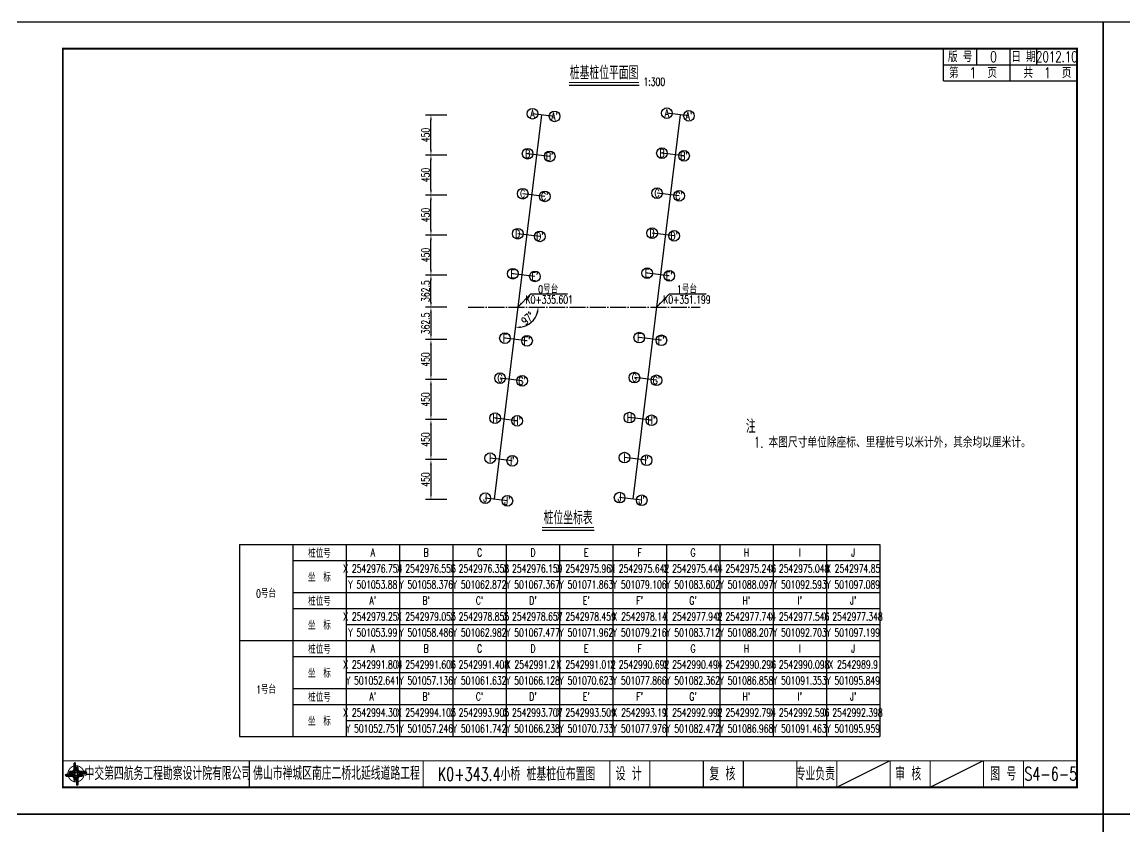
# Model space of a CAD drawing. Header units: millimetres. Extents: x -51 to 12129, y -1309 to -715.
# Drawn here: x 1224.3 to 1637.5, y -1016.5 to -714.7 of the extents above; entities that cross this region are included whole.
import ezdxf
from ezdxf.enums import TextEntityAlignment as Align

# ---------------------------------------------------------------- set-up
doc = ezdxf.new("R2010")
doc.units = ezdxf.units.MM
doc.header["$LTSCALE"] = 0.25
doc.linetypes.add('ACAD_ISO04W100', pattern=[30, 24, -3, 0, -3])
for name, color, linetype in [('中心线', 3, 'ACAD_ISO04W100'), ('图框', 7, 'Continuous'), ('尺寸标注', 2, 'Continuous'), ('文字', 7, 'Continuous'), ('标注', 4, 'Continuous'), ('次轮廓线', 7, 'Continuous'), ('轮廓线', 1, 'Continuous')]:
    doc.layers.add(name, color=color, linetype=linetype)
doc.styles.get("Standard").update_dxf_attribs({"font": 'simplex1.shx', "width": 0.7, "bigfont": 'hztxt.shx'})
doc.dimstyles.get("Standard").update_dxf_attribs({"dimscale": 0, "dimtxt": 3, "dimasz": 2, "dimexe": 1, "dimexo": 1, "dimgap": 0.5, "dimtad": 1, "dimdec": 1, "dimzin": 9, "dimdsep": 46, "dimtxsty": 'Standard', "dimcen": 0.5, "dimclrd": 256, "dimclre": 256, "dimclrt": 256, "dimadec": 1, "dimazin": 2, "dimtfac": 1, "dimtdec": 1, "dimtix": 1, "dimtmove": 2, "dimatfit": 3, "dimfxl": 0, "dimtolj": 1, "dimtzin": 0, "dimlwd": -1, "dimlwe": -1, "dimarcsym": 0})
doc.dimstyles.new('比例1：300', dxfattribs={"dimtxt": 3, "dimasz": 2, "dimexe": 2, "dimexo": 1, "dimgap": 0.5, "dimtad": 1, "dimlfac": 30, "dimzin": 13, "dimdsep": 46, "dimtxsty": 'Standard', "dimcen": -0.09, "dimclrd": 256, "dimclre": 256, "dimclrt": 7, "dimaunit": 1, "dimadec": 0, "dimazin": 2, "dimtfac": 0.0005, "dimtix": 1, "dimtmove": 2, "dimatfit": 3, "dimfxl": 0, "dimtolj": 1, "dimtzin": 13, "dimarcsym": 0})

# ---------------------------------------------------------------- blocks, each defined once
blk = doc.blocks.new('tb')
at = {"lineweight": -3}
h = blk.add_hatch(color=256, dxfattribs=at)
h.paths.add_polyline_path([(-1.23, -0.13), (-3.78, -0.14), (-4.14, -0.41), (-1.4, -0.44), (-0.56, -1.24), (-0.54, -2.62), (-0.27, -2.2), (-0.26, -1.06)])
h.paths.add_polyline_path([(0.13, -1.08), (0.14, -3.86), (0.41, -4.26), (0.44, -1.24), (1.25, -0.43), (2.66, -0.43), (2.26, -0.16), (1.07, -0.15)])
h.paths.add_polyline_path([(1.08, 0.3), (3.62, 0.3), (4.02, 0.56), (1.25, 0.57), (0.43, 1.39), (0.43, 2.8), (0.16, 2.41), (0.15, 1.24)])
h.paths.add_polyline_path([(-0.28, 1.21), (-0.28, 3.99), (-0.56, 4.39), (-0.57, 1.41), (-1.38, 0.6), (-2.74, 0.56), (-2.33, 0.3), (-1.2, 0.29)])
for p, q in [((-0.56, 4.39), (-0.57, 1.41)), ((-1.38, 0.6), (-2.74, 0.56)), ((-0.57, 1.41), (-1.38, 0.6)), ((0.43, 2.8), (0.43, 1.39)), ((0.43, 1.39), (1.25, 0.57)), ((1.25, 0.57), (4.02, 0.56)), ((-4.14, -0.41), (-1.4, -0.44)), ((-1.4, -0.44), (-0.56, -1.24)), ((-0.56, -1.24), (-0.54, -2.62)), ((0.41, -4.26), (0.44, -1.24)), ((0.44, -1.24), (1.25, -0.43)), ((1.25, -0.43), (2.66, -0.43))]:
    blk.add_line(p, q, dxfattribs=at)
at = {"lineweight": -3, "flags": 128}
for points in [[(-0.9, 3.99), (-0.9, 1.58), (-1.53, 0.91), (-2.34, 0.91), (-2.74, 0.56), (-2.33, 0.3), (-1.2, 0.29), (-0.28, 1.21), (-0.28, 3.99), (-0.56, 4.39)], [(-0.04, 0.77), (0.68, 0.04), (-0.04, -0.69), (-0.77, 0.05)], [(3.62, 0.92), (1.43, 0.92), (0.77, 1.54), (0.77, 2.38), (0.43, 2.8), (0.16, 2.41), (0.15, 1.24), (1.08, 0.3), (3.62, 0.3), (4.02, 0.56)], [(-3.73, -0.76), (-1.54, -0.76), (-0.89, -1.39), (-0.89, -2.21), (-0.54, -2.62), (-0.27, -2.2), (-0.26, -1.06), (-1.23, -0.13), (-3.78, -0.14), (-4.14, -0.41)], [(0.75, -3.85), (0.75, -1.43), (1.4, -0.78), (2.26, -0.78), (2.66, -0.43), (2.26, -0.16), (1.07, -0.15), (0.13, -1.08), (0.14, -3.86), (0.41, -4.26)]]:
    blk.add_lwpolyline(points, close=True, dxfattribs=at)
at = {"lineweight": -3, "const_width": 0.35, "flags": 128}
for points in [[(-0.9, 3.02, 0.324167), (-3.16, -0.14)], [(2.88, 0.92, 0.324403), (-0.24, 3.15)], [(0.75, -2.86, 0.325418), (3.02, 0.26)], [(-2.98, -0.76, 0.322976), (0.14, -2.98)]]:
    blk.add_lwpolyline(points, format="xyb", dxfattribs=at)
blk = doc.blocks.new('*D512')
at = {"layer": 'Defpoints', "color": 0}
for p in [(1407.5, -848.7), (1377.48, -863.7), (1405.66, -863.7)]:
    blk.add_point(p, dxfattribs=at)
at = {"layer": '标注', "lineweight": -2}
for p, q in [((1383.48, -848.7), (1375.48, -848.7)), ((1377.48, -850.7), (1377.48, -861.7)), ((1383.48, -863.7), (1375.48, -863.7))]:
    blk.add_line(p, q, dxfattribs=at)
at = {"layer": '标注'}
for points in [[(1377.15, -850.7), (1377.81, -850.7), (1377.48, -848.7)], [(1377.15, -861.7), (1377.81, -861.7), (1377.48, -863.7)]]:
    blk.add_solid(points, dxfattribs=at)
at = {"layer": '标注', "color": 7, "insert": (1375.48, -856.2), "char_height": 3, "attachment_point": 5, "rotation": 90}
blk.add_mtext('\\A1;450', dxfattribs=at)
blk = doc.blocks.new('*D513')
at = {"layer": 'Defpoints', "color": 0}
for p in [(1405.66, -863.7), (1377.48, -878.7), (1403.82, -878.7)]:
    blk.add_point(p, dxfattribs=at)
at = {"layer": '标注', "lineweight": -2}
for p, q in [((1383.48, -863.7), (1375.48, -863.7)), ((1377.48, -865.7), (1377.48, -876.7)), ((1383.48, -878.7), (1375.48, -878.7))]:
    blk.add_line(p, q, dxfattribs=at)
at = {"layer": '标注'}
for points in [[(1377.15, -865.7), (1377.81, -865.7), (1377.48, -863.7)], [(1377.15, -876.7), (1377.81, -876.7), (1377.48, -878.7)]]:
    blk.add_solid(points, dxfattribs=at)
at = {"layer": '标注', "color": 7, "insert": (1375.48, -871.2), "char_height": 3, "attachment_point": 5, "rotation": 90}
blk.add_mtext('\\A1;450', dxfattribs=at)
blk = doc.blocks.new('*D514')
at = {"layer": 'Defpoints', "color": 0}
for p in [(1403.82, -878.7), (1377.48, -893.7), (1401.97, -893.7)]:
    blk.add_point(p, dxfattribs=at)
at = {"layer": '标注', "lineweight": -2}
for p, q in [((1383.48, -878.7), (1375.48, -878.7)), ((1377.48, -880.7), (1377.48, -891.7)), ((1383.48, -893.7), (1375.48, -893.7))]:
    blk.add_line(p, q, dxfattribs=at)
at = {"layer": '标注'}
for points in [[(1377.15, -880.7), (1377.81, -880.7), (1377.48, -878.7)], [(1377.15, -891.7), (1377.81, -891.7), (1377.48, -893.7)]]:
    blk.add_solid(points, dxfattribs=at)
at = {"layer": '标注', "color": 7, "insert": (1375.48, -886.2), "char_height": 3, "attachment_point": 5, "rotation": 90}
blk.add_mtext('\\A1;450', dxfattribs=at)
blk = doc.blocks.new('*D460')
at = {"layer": 'Defpoints', "color": 0}
for p in [(1377.48, -809.53), (1409.34, -809.53), (1410.83, -821.61)]:
    blk.add_point(p, dxfattribs=at)
at = {"layer": '标注', "lineweight": -2}
for p, q in [((1383.48, -809.53), (1375.48, -809.53)), ((1377.48, -819.61), (1377.48, -811.53)), ((1383.48, -821.61), (1375.48, -821.61))]:
    blk.add_line(p, q, dxfattribs=at)
at = {"layer": '标注'}
for points in [[(1377.15, -811.53), (1377.81, -811.53), (1377.48, -809.53)], [(1377.15, -819.61), (1377.81, -819.61), (1377.48, -821.61)]]:
    blk.add_solid(points, dxfattribs=at)
at = {"layer": '标注', "color": 7, "insert": (1375.48, -815.57), "char_height": 3, "attachment_point": 5, "rotation": 90}
blk.add_mtext('\\A1;362.5', dxfattribs=at)
blk = doc.blocks.new('*D461')
at = {"layer": 'Defpoints', "color": 0}
for p in [(1377.48, -794.53), (1407.5, -794.53), (1409.34, -809.53)]:
    blk.add_point(p, dxfattribs=at)
at = {"layer": '标注', "lineweight": -2}
for p, q in [((1383.48, -794.53), (1375.48, -794.53)), ((1377.48, -807.53), (1377.48, -796.53)), ((1383.48, -809.53), (1375.48, -809.53))]:
    blk.add_line(p, q, dxfattribs=at)
at = {"layer": '标注'}
for points in [[(1377.15, -796.53), (1377.81, -796.53), (1377.48, -794.53)], [(1377.15, -807.53), (1377.81, -807.53), (1377.48, -809.53)]]:
    blk.add_solid(points, dxfattribs=at)
at = {"layer": '标注', "color": 7, "insert": (1375.48, -802.03), "char_height": 3, "attachment_point": 5, "rotation": 90}
blk.add_mtext('\\A1;450', dxfattribs=at)
blk = doc.blocks.new('*D462')
at = {"layer": 'Defpoints', "color": 0}
for p in [(1377.48, -779.53), (1405.66, -779.53), (1407.5, -794.53)]:
    blk.add_point(p, dxfattribs=at)
at = {"layer": '标注', "lineweight": -2}
for p, q in [((1383.48, -779.53), (1375.48, -779.53)), ((1377.48, -792.53), (1377.48, -781.53)), ((1383.48, -794.53), (1375.48, -794.53))]:
    blk.add_line(p, q, dxfattribs=at)
at = {"layer": '标注'}
for points in [[(1377.15, -781.53), (1377.81, -781.53), (1377.48, -779.53)], [(1377.15, -792.53), (1377.81, -792.53), (1377.48, -794.53)]]:
    blk.add_solid(points, dxfattribs=at)
at = {"layer": '标注', "color": 7, "insert": (1375.48, -787.03), "char_height": 3, "attachment_point": 5, "rotation": 90}
blk.add_mtext('\\A1;450', dxfattribs=at)
blk = doc.blocks.new('*D463')
at = {"layer": 'Defpoints', "color": 0}
for p in [(1377.48, -764.53), (1403.82, -764.53), (1405.66, -779.53)]:
    blk.add_point(p, dxfattribs=at)
at = {"layer": '标注', "lineweight": -2}
for p, q in [((1383.48, -764.53), (1375.48, -764.53)), ((1377.48, -777.53), (1377.48, -766.53)), ((1383.48, -779.53), (1375.48, -779.53))]:
    blk.add_line(p, q, dxfattribs=at)
at = {"layer": '标注'}
for points in [[(1377.15, -766.53), (1377.81, -766.53), (1377.48, -764.53)], [(1377.15, -777.53), (1377.81, -777.53), (1377.48, -779.53)]]:
    blk.add_solid(points, dxfattribs=at)
at = {"layer": '标注', "color": 7, "insert": (1375.48, -772.03), "char_height": 3, "attachment_point": 5, "rotation": 90}
blk.add_mtext('\\A1;450', dxfattribs=at)
blk = doc.blocks.new('*D464')
at = {"layer": 'Defpoints', "color": 0}
for p in [(1377.48, -749.53), (1401.97, -749.53), (1403.82, -764.53)]:
    blk.add_point(p, dxfattribs=at)
at = {"layer": '标注', "lineweight": -2}
for p, q in [((1383.48, -749.53), (1375.48, -749.53)), ((1377.48, -762.53), (1377.48, -751.53)), ((1383.48, -764.53), (1375.48, -764.53))]:
    blk.add_line(p, q, dxfattribs=at)
at = {"layer": '标注'}
for points in [[(1377.15, -751.53), (1377.81, -751.53), (1377.48, -749.53)], [(1377.15, -762.53), (1377.81, -762.53), (1377.48, -764.53)]]:
    blk.add_solid(points, dxfattribs=at)
at = {"layer": '标注', "color": 7, "insert": (1375.48, -757.03), "char_height": 3, "attachment_point": 5, "rotation": 90}
blk.add_mtext('\\A1;450', dxfattribs=at)
blk = doc.blocks.new('*D515')
at = {"layer": 'Defpoints', "color": 0}
for p in [(1418.85, -749.43), (1391.38, -821.51), (1478.33, -821.51), (1413.28, -828.44), (1401.15, -893.6)]:
    blk.add_point(p, dxfattribs=at)
at = {"layer": '标注', "lineweight": -2}
blk.add_arc((1410, -821.51), 7.67, 277.9916, 345.0084, dxfattribs=at)
at = {"layer": '标注'}
for points in [[(1417.07, -823.45), (1417.73, -823.54), (1417.66, -821.51)], [(1411.07, -829.44), (1411.06, -828.77), (1409.06, -829.12)]]:
    blk.add_solid(points, dxfattribs=at)
at = {"layer": '标注', "color": 7, "insert": (1413.75, -825.76), "char_height": 3, "attachment_point": 5, "rotation": 41.5}
blk.add_mtext('\\A1;97°', dxfattribs=at)
blk = doc.blocks.new('*D1502')
at = {"layer": 'Defpoints', "color": 0}
for p in [(1410.83, -821.61), (1377.48, -833.7), (1409.34, -833.7)]:
    blk.add_point(p, dxfattribs=at)
at = {"layer": '标注', "lineweight": -2}
for p, q in [((1383.48, -821.61), (1375.48, -821.61)), ((1377.48, -823.61), (1377.48, -831.7)), ((1383.48, -833.7), (1375.48, -833.7))]:
    blk.add_line(p, q, dxfattribs=at)
at = {"layer": '标注'}
for points in [[(1377.15, -823.61), (1377.81, -823.61), (1377.48, -821.61)], [(1377.15, -831.7), (1377.81, -831.7), (1377.48, -833.7)]]:
    blk.add_solid(points, dxfattribs=at)
at = {"layer": '标注', "color": 7, "insert": (1375.48, -827.66), "char_height": 3, "attachment_point": 5, "rotation": 90}
blk.add_mtext('\\A1;362.5', dxfattribs=at)
blk = doc.blocks.new('*D1503')
at = {"layer": 'Defpoints', "color": 0}
for p in [(1409.34, -833.7), (1377.48, -848.7), (1407.5, -848.7)]:
    blk.add_point(p, dxfattribs=at)
at = {"layer": '标注', "lineweight": -2}
for p, q in [((1383.48, -833.7), (1375.48, -833.7)), ((1377.48, -835.7), (1377.48, -846.7)), ((1383.48, -848.7), (1375.48, -848.7))]:
    blk.add_line(p, q, dxfattribs=at)
at = {"layer": '标注'}
for points in [[(1377.15, -835.7), (1377.81, -835.7), (1377.48, -833.7)], [(1377.15, -846.7), (1377.81, -846.7), (1377.48, -848.7)]]:
    blk.add_solid(points, dxfattribs=at)
at = {"layer": '标注', "color": 7, "insert": (1375.48, -841.2), "char_height": 3, "attachment_point": 5, "rotation": 90}
blk.add_mtext('\\A1;450', dxfattribs=at)
blk = doc.blocks.new('series')
at = {"width": 0.75}
for tag, height, p in [('页码', 4, (-35, -19)), ('图名', 5, (-220, -282)), ('图号', 5, (-20, -282))]:
    blk.add_attdef(tag, text='', height=height, dxfattribs=at).set_placement(p, align=Align.MIDDLE_CENTER)
blk = doc.blocks.new('123')
at = {"layer": '图框', "color": 2}
blk.add_lwpolyline([(369.33, -1011.65), (369.33, -714.65), (-50.67, -714.65), (-50.67, -1011.65)], close=True, dxfattribs=at)

msp = doc.modelspace()

# ---------------------------------------------------------------- linework, layer by layer
for p, q in [((1529.33091, -1001.65472), (1549.33091, -991.65472)), ((1564.33091, -1001.65472), (1584.33091, -991.65472))]:
    msp.add_line(p, q)
for points, const_width in [([(1619.54252, -724.65472), (1239.54252, -724.65472), (1239.54252, -1001.65472), (1619.54252, -1001.65472), (1619.54252, -724.65472)], 0.7), ([(1239.54252, -991.65472), (1619.54252, -991.65472)], 0.4), ([(1514.54252, -1001.65472), (1514.54252, -991.65472)], 0.4), ([(1529.54252, -1001.65472), (1529.54252, -991.65472)], 0.4), ([(1549.54252, -1001.65472), (1549.54252, -991.65472)], 0.4), ([(1564.54252, -1001.65472), (1564.54252, -991.65472)], 0.4), ([(1584.54252, -1001.65472), (1584.54252, -991.65472)], 0.4), ([(1599.54252, -1001.65472), (1599.54252, -991.65472)], 0.4)]:
    msp.add_lwpolyline(points, dxfattribs=dict(const_width=const_width))
at = {"layer": '中心线'}
msp.add_line((1391.38284, -821.51305), (1478.32774, -821.51305), dxfattribs=at)
at = {"layer": '图框', "const_width": 0.4}
for points in [[(1309.43594, -991.65472), (1309.43594, -1001.65472)], [(1374.54252, -1001.65472), (1374.54252, -991.65472)], [(1444.54252, -1001.65472), (1444.54252, -991.65472)], [(1459.54252, -1001.65472), (1459.54252, -991.65472)], [(1479.54252, -1001.65472), (1479.54252, -991.65472)], [(1494.54252, -1001.65472), (1494.54252, -991.65472)], [(1514.54252, -1001.65472), (1514.54252, -991.65472)]]:
    msp.add_lwpolyline(points, dxfattribs=at)
at = {"layer": '尺寸标注', "color": 1}
for centre in [(1415.54046, -749.02348), (1465.87721, -748.82037), (1474.14843, -749.83595), (1423.81167, -750.03906), (1413.69869, -764.02348), (1421.96991, -765.03906), (1464.03544, -763.82037), (1472.30666, -764.83595), (1462.19368, -778.82037), (1411.85692, -779.02348), (1420.12814, -780.03906), (1470.46489, -779.83595), (1410.01515, -794.02348), (1418.28637, -795.03906), (1460.35191, -793.82037), (1468.62313, -794.83595), (1408.17338, -809.02348), (1416.4446, -810.03906), (1458.51014, -808.82037), (1466.78136, -809.83595), (1405.20609, -833.19015), (1413.47731, -834.20573), (1455.54285, -832.98703), (1463.81406, -834.00261), (1403.36432, -848.19015), (1411.63554, -849.20573), (1453.70108, -847.98703), (1461.9723, -849.00261), (1401.52255, -863.19015), (1409.79377, -864.20573), (1451.85931, -862.98703), (1460.13053, -864.00261), (1450.01754, -877.98703), (1399.68078, -878.19015), (1407.952, -879.20573), (1458.28876, -879.00261), (1397.83902, -893.19015), (1406.11023, -894.20573), (1448.17577, -892.98703), (1456.44699, -894.00261)]:
    msp.add_circle(centre, 2, dxfattribs=at)
at = {"layer": '文字'}
for p, q in [((1429.24781, -738.32033), (1455.47616, -738.32033)), ((1419.14897, -905.22117), (1438.62535, -905.22117))]:
    msp.add_line(p, q, dxfattribs=at)
at = {"layer": '文字', "color": 7}
for p, q in [((1325.6984, -910.577), (1325.6984, -982.577)), ((1345.6984, -910.577), (1345.6984, -982.577)), ((1365.6984, -910.577), (1365.6984, -982.577)), ((1385.6984, -910.577), (1385.6984, -982.577)), ((1405.6984, -910.577), (1405.6984, -982.577)), ((1425.6984, -910.577), (1425.6984, -982.577)), ((1445.6984, -910.577), (1445.6984, -982.577)), ((1465.6984, -910.577), (1465.6984, -982.577)), ((1485.6984, -910.577), (1485.6984, -982.577)), ((1505.6984, -910.577), (1505.6984, -982.577)), ((1525.6984, -910.577), (1525.6984, -982.577)), ((1325.6984, -916.577), (1545.6984, -916.577)), ((1345.6984, -922.577), (1545.6984, -922.577)), ((1325.6984, -928.577), (1545.6984, -928.577)), ((1325.6984, -934.577), (1545.6984, -934.577)), ((1345.6984, -940.577), (1545.6984, -940.577)), ((1305.6984, -946.577), (1545.6984, -946.577)), ((1325.6984, -952.577), (1545.6984, -952.577)), ((1345.6984, -958.577), (1545.6984, -958.577)), ((1325.6984, -964.577), (1545.6984, -964.577)), ((1325.6984, -970.577), (1545.6984, -970.577)), ((1345.6984, -976.577), (1545.6984, -976.577))]:
    msp.add_line(p, q, dxfattribs=at)
at = {"layer": '文字', "const_width": 0.4}
for points in [[(1429.24781, -737.32033), (1455.47616, -737.32033)], [(1419.14897, -904.22117), (1438.62535, -904.22117)]]:
    msp.add_lwpolyline(points, dxfattribs=at)
at = {"layer": '标注'}
for p, q in [((1418.84894, -749.42971), (1401.1475, -893.59638)), ((1423.81167, -750.03906), (1415.54046, -749.02348)), ((1470.83994, -749.42971), (1453.1385, -893.59638)), ((1474.14843, -749.83595), (1465.87721, -748.82037)), ((1421.96991, -765.03906), (1413.69869, -764.02348)), ((1472.30666, -764.83595), (1464.03544, -763.82037)), ((1420.12814, -780.03906), (1411.85692, -779.02348)), ((1470.46489, -779.83595), (1462.19368, -778.82037)), ((1418.28637, -795.03906), (1410.01515, -794.02348)), ((1468.62313, -794.83595), (1460.35191, -793.82037)), ((1416.4446, -810.03906), (1408.17338, -809.02348)), ((1466.78136, -809.83595), (1458.51014, -808.82037)), ((1413.47731, -834.20573), (1405.20609, -833.19015)), ((1463.81406, -834.00261), (1455.54285, -832.98703)), ((1411.63554, -849.20573), (1403.36432, -848.19015)), ((1461.9723, -849.00261), (1453.70108, -847.98703)), ((1409.79377, -864.20573), (1401.52255, -863.19015)), ((1460.13053, -864.00261), (1451.85931, -862.98703)), ((1407.952, -879.20573), (1399.68078, -878.19015)), ((1458.28876, -879.00261), (1450.01754, -877.98703)), ((1406.11023, -894.20573), (1397.83902, -893.19015)), ((1456.44699, -894.00261), (1448.17577, -892.98703))]:
    msp.add_line(p, q, dxfattribs=at)
at = {"layer": '次轮廓线'}
for p, q in [((1569.54252, -736.65472), (1569.54252, -724.65472)), ((1582.04252, -730.65472), (1582.04252, -724.65472)), ((1594.54252, -730.65472), (1594.54252, -724.65472)), ((1604.54252, -730.65472), (1604.54252, -724.65472)), ((1569.54252, -730.65472), (1619.54252, -730.65472)), ((1594.54252, -736.65472), (1594.54252, -730.65472)), ((1569.54252, -736.65472), (1619.54252, -736.65472))]:
    msp.add_line(p, q, dxfattribs=at)
at = {"layer": '轮廓线'}
for p, q in [((1305.6984, -910.577), (1545.6984, -910.577)), ((1305.6984, -910.577), (1305.6984, -982.577)), ((1545.6984, -910.577), (1545.6984, -982.577)), ((1305.6984, -982.577), (1545.6984, -982.577))]:
    msp.add_line(p, q, dxfattribs=at)

# ---------------------------------------------------------------- block references
ref = msp.add_blockref('series', (1629.54252, -714.65472))
ref.add_attrib('页码', '第  1  页    共  1  页', dxfattribs={"height": 4, "width": 0.75}).set_placement((1594.54252, -733.65472), align=Align.MIDDLE_CENTER)
at = {"lineweight": -3}
msp.add_blockref('tb', (1244.53825, -996.64938), dxfattribs=at)
at = {"layer": '标注'}
for p in [(1260, 0), (1680, 0), (1260, -297), (1680, -297)]:
    msp.add_blockref('123', p, dxfattribs=at)

# ---------------------------------------------------------------- texts
at = {"width": 0.7}
for s, height, p in [('A', 3, (1415.54046, -749.02348)), ('A', 3, (1465.87721, -748.82037)), ("A'", 3, (1423.81167, -750.03906)), ("A'", 3, (1474.14843, -749.83595)), ('B', 3, (1413.69869, -764.02348)), ("B'", 3, (1421.96991, -765.03906)), ('B', 3, (1464.03544, -763.82037)), ("B'", 3, (1472.30666, -764.83595)), ('C', 3, (1411.85692, -779.02348)), ("C'", 3, (1420.12814, -780.03906)), ('C', 3, (1462.19368, -778.82037)), ("C'", 3, (1470.46489, -779.83595)), ('D', 3, (1410.01515, -794.02348)), ('D', 3, (1460.35191, -793.82037)), ("D'", 3, (1468.62313, -794.83595)), ("D'", 3, (1418.28637, -795.03906)), ('E', 3, (1408.17338, -809.02348)), ("E'", 3, (1416.4446, -810.03906)), ('E', 3, (1458.51014, -808.82037)), ("E'", 3, (1466.78136, -809.83595)), ('F', 3, (1405.20609, -833.19015)), ("F'", 3, (1413.47731, -834.20573)), ('F', 3, (1455.54285, -832.98703)), ("F'", 3, (1463.81406, -834.00261)), ('G', 3, (1403.36432, -848.19015)), ('G', 3, (1453.70108, -847.98703)), ("G'", 3, (1411.63554, -849.20573)), ("G'", 3, (1461.9723, -849.00261)), ('H', 3, (1401.52255, -863.19015)), ("H'", 3, (1409.79377, -864.20573)), ('H', 3, (1451.85931, -862.98703)), ("H'", 3, (1460.13053, -864.00261)), ('I', 3, (1399.68078, -878.19015)), ("I'", 3, (1407.952, -879.20573)), ('I', 3, (1450.01754, -877.98703)), ("I'", 3, (1458.28876, -879.00261)), ('J', 3, (1397.83902, -893.19015)), ('J', 3, (1448.17577, -892.98703)), ("J'", 3, (1456.44699, -894.00261)), ("J'", 3, (1406.11023, -894.20573)), ('专业负责', 5, (1521.53275, -996.56013)), ('审 核', 5, (1556.30655, -996.56013)), ('图 号', 5, (1591.92572, -996.56013)), ('S4-6-5', 5, (1609.74536, -996.56014))]:
    msp.add_text(s, height=height, dxfattribs=at).set_placement(p, align=Align.MIDDLE_CENTER)
for s, p in [('0号台', (1421.42408, -816.39136)), ('1号台', (1473.41508, -816.39136)), ('K0+335.601', (1421.79249, -820.21251)), ('K0+351.199', (1473.41254, -820.21251))]:
    msp.add_text(s, height=3, dxfattribs=at).set_placement(p, align=Align.CENTER)
for s, height, p in [('注', 5, (1495.51309, -863.75902)), ('1. 本图尺寸单位除座标、里程桩号以米计外，其余均以厘米计。', 4, (1498.45971, -870.20132))]:
    msp.add_text(s, height=height, dxfattribs=at).set_placement(p, align=Align.TOP_LEFT)
at = {"layer": '图框', "width": 0.7}
for s, p in [('中交第四航务工程勘察设计院有限公司', (1278.90762, -996.40628)), ('佛山市禅城区南庄二桥北延线道路工程', (1342.08677, -996.34002)), ('K0+343.4小桥 桩基桩位布置图', (1409.54252, -996.65472)), ('设 计', (1451.58718, -996.56013)), ('复 核', (1486.682, -996.56013))]:
    msp.add_text(s, height=5, dxfattribs=at).set_placement(p, align=Align.MIDDLE_CENTER)
at = {"layer": '文字', "width": 0.7}
for s, height, p in [('版 号', 4, (1575.79252, -727.65472)), ('0', 4, (1588.29252, -727.65472)), ('日 期', 4, (1599.54252, -727.65472)), ('2012.10', 4, (1612.04252, -727.65472)), ('桩基桩位平面图', 5, (1442.36215, -733.65019)), ('1:300', 3, (1461.19044, -737.02124)), ('桩位坐标表', 5, (1428.88732, -900.55102))]:
    msp.add_text(s, height=height, dxfattribs=at).set_placement(p, align=Align.MIDDLE_CENTER)
at = {"layer": '文字', "color": 7, "width": 0.7}
for s, p in [('桩位号', (1335.6984, -913.577)), ('A', (1355.6984, -913.577)), ('B', (1375.6984, -913.577)), ('C', (1395.6984, -913.577)), ('D', (1415.6984, -913.577)), ('E', (1435.6984, -913.577)), ('F', (1455.6984, -913.577)), ('G', (1475.6984, -913.577)), ('H', (1495.6984, -913.577)), ('I', (1515.6984, -913.577)), ('J', (1535.6984, -913.577)), ('坐  标', (1335.6984, -922.577)), ('X 2542976.754', (1355.6984, -919.577)), ('X 2542976.556', (1375.6984, -919.577)), ('X 2542976.358', (1395.6984, -919.577)), ('X 2542976.159', (1415.6984, -919.577)), ('X 2542975.961', (1435.6984, -919.577)), ('X 2542975.642', (1455.6984, -919.577)), ('X 2542975.444', (1475.6984, -919.577)), ('X 2542975.246', (1495.6984, -919.577)), ('X 2542975.048', (1515.6984, -919.577)), ('X 2542974.85', (1535.6984, -919.577)), ('Y 501053.88', (1355.6984, -925.577)), ('Y 501058.376', (1375.6984, -925.577)), ('Y 501062.872', (1395.6984, -925.577)), ('Y 501067.367', (1415.6984, -925.577)), ('Y 501071.863', (1435.6984, -925.577)), ('Y 501079.106', (1455.6984, -925.577)), ('Y 501083.602', (1475.6984, -925.577)), ('Y 501088.097', (1495.6984, -925.577)), ('Y 501092.593', (1515.6984, -925.577)), ('Y 501097.089', (1535.6984, -925.577)), ('0号台', (1315.6984, -928.577)), ('桩位号', (1335.6984, -931.577)), ("A'", (1355.6984, -931.577)), ("B'", (1375.6984, -931.577)), ("C'", (1395.6984, -931.577)), ("D'", (1415.6984, -931.577)), ("E'", (1435.6984, -931.577)), ("F'", (1455.6984, -931.577)), ("G'", (1475.6984, -931.577)), ("H'", (1495.6984, -931.577)), ("I'", (1515.6984, -931.577)), ("J'", (1535.6984, -931.577)), ('X 2542979.251', (1355.6984, -937.577)), ('X 2542979.053', (1375.6984, -937.577)), ('X 2542978.855', (1395.6984, -937.577)), ('X 2542978.657', (1415.6984, -937.577)), ('X 2542978.459', (1435.6984, -937.577)), ('X 2542978.14', (1455.6984, -937.577)), ('X 2542977.942', (1475.6984, -937.577)), ('X 2542977.744', (1495.6984, -937.577)), ('X 2542977.546', (1515.6984, -937.577)), ('X 2542977.348', (1535.6984, -937.577)), ('坐  标', (1335.6984, -940.577)), ('Y 501053.99', (1355.6984, -943.577)), ('Y 501058.486', (1375.6984, -943.577)), ('Y 501062.982', (1395.6984, -943.577)), ('Y 501067.477', (1415.6984, -943.577)), ('Y 501071.962', (1435.6984, -943.577)), ('Y 501079.216', (1455.6984, -943.577)), ('Y 501083.712', (1475.6984, -943.577)), ('Y 501088.207', (1495.6984, -943.577)), ('Y 501092.703', (1515.6984, -943.577)), ('Y 501097.199', (1535.6984, -943.577)), ('桩位号', (1335.6984, -949.577)), ('A', (1355.6984, -949.577)), ('B', (1375.6984, -949.577)), ('C', (1395.6984, -949.577)), ('D', (1415.6984, -949.577)), ('E', (1435.6984, -949.577)), ('F', (1455.6984, -949.577)), ('G', (1475.6984, -949.577)), ('H', (1495.6984, -949.577)), ('I', (1515.6984, -949.577)), ('J', (1535.6984, -949.577)), ('X 2542991.804', (1355.6984, -955.577)), ('X 2542991.606', (1375.6984, -955.577)), ('X 2542991.408', (1395.6984, -955.577)), ('X 2542991.21', (1415.6984, -955.577)), ('X 2542991.012', (1435.6984, -955.577)), ('X 2542990.692', (1455.6984, -955.577)), ('X 2542990.494', (1475.6984, -955.577)), ('X 2542990.296', (1495.6984, -955.577)), ('X 2542990.098', (1515.6984, -955.577)), ('X 2542989.9', (1535.6984, -955.577)), ('坐  标', (1335.6984, -958.577)), ('1号台', (1315.6984, -964.577)), ('Y 501052.641', (1355.6984, -961.577)), ('Y 501057.136', (1375.6984, -961.577)), ('Y 501061.632', (1395.6984, -961.577)), ('Y 501066.128', (1415.6984, -961.577)), ('Y 501070.623', (1435.6984, -961.577)), ('Y 501077.866', (1455.6984, -961.577)), ('Y 501082.362', (1475.6984, -961.577)), ('Y 501086.858', (1495.6984, -961.577)), ('Y 501091.353', (1515.6984, -961.577)), ('Y 501095.849', (1535.6984, -961.577)), ('桩位号', (1335.6984, -967.577)), ("A'", (1355.6984, -967.577)), ("B'", (1375.6984, -967.577)), ("C'", (1395.6984, -967.577)), ("D'", (1415.6984, -967.577)), ("E'", (1435.6984, -967.577)), ("F'", (1455.6984, -967.577)), ("G'", (1475.6984, -967.577)), ("H'", (1495.6984, -967.577)), ("I'", (1515.6984, -967.577)), ("J'", (1535.6984, -967.577)), ('坐  标', (1335.6984, -976.577)), ('X 2542994.301', (1355.6984, -973.577)), ('X 2542994.103', (1375.6984, -973.577)), ('X 2542993.905', (1395.6984, -973.577)), ('X 2542993.707', (1415.6984, -973.577)), ('X 2542993.509', (1435.6984, -973.577)), ('X 2542993.19', (1455.6984, -973.577)), ('X 2542992.992', (1475.6984, -973.577)), ('X 2542992.794', (1495.6984, -973.577)), ('X 2542992.596', (1515.6984, -973.577)), ('X 2542992.398', (1535.6984, -973.577)), ('Y 501052.751', (1355.6984, -979.577)), ('Y 501057.246', (1375.6984, -979.577)), ('Y 501061.742', (1395.6984, -979.577)), ('Y 501066.238', (1415.6984, -979.577)), ('Y 501070.733', (1435.6984, -979.577)), ('Y 501077.976', (1455.6984, -979.577)), ('Y 501082.472', (1475.6984, -979.577)), ('Y 501086.968', (1495.6984, -979.577)), ('Y 501091.463', (1515.6984, -979.577)), ('Y 501095.959', (1535.6984, -979.577))]:
    msp.add_text(s, height=3, dxfattribs=at).set_placement(p, align=Align.MIDDLE)

# ---------------------------------------------------------------- dimensions: what is measured, and where the dimension line sits
at = {"layer": '标注'}
for base, p1, p2, angle, picture, middle in [((1377.47983, -749.53127), (1403.81639, -764.53127), (1401.97462, -749.53127), 270, '*D464', (1375.47983, -757.03127)), ((1377.47983, -764.53127), (1405.65816, -779.53127), (1403.81639, -764.53127), 270, '*D463', (1375.47983, -772.03127)), ((1377.47983, -779.53127), (1407.49993, -794.53127), (1405.65816, -779.53127), 270, '*D462', (1375.47983, -787.03127)), ((1377.47983, -794.53127), (1409.3417, -809.53127), (1407.49993, -794.53127), 270, '*D461', (1375.47983, -802.03127)), ((1377.47983, -809.53127), (1410.82535, -821.61461), (1409.3417, -809.53127), 270, '*D460', (1375.47983, -815.57294)), ((1377.47983, -833.69794), (1410.82535, -821.61461), (1409.3417, -833.69794), 90, '*D1502', (1375.47983, -827.65627)), ((1377.47983, -848.69794), (1409.3417, -833.69794), (1407.49993, -848.69794), 90, '*D1503', (1375.47983, -841.19794)), ((1377.47983, -863.69794), (1407.49993, -848.69794), (1405.65816, -863.69794), 90, '*D512', (1375.47983, -856.19794)), ((1377.47983, -878.69794), (1405.65816, -863.69794), (1403.81639, -878.69794), 90, '*D513', (1375.47983, -871.19794)), ((1377.47983, -893.69794), (1403.81639, -878.69794), (1401.97462, -893.69794), 90, '*D514', (1375.47983, -886.19794))]:
    dim = msp.add_linear_dim(base=base, p1=p1, p2=p2, angle=angle, dimstyle='比例1：300', dxfattribs=at)
    dim.commit()
    dim.dimension.update_dxf_attribs({"geometry": picture, "text_midpoint": middle})
dim = msp.add_angular_dim_2l(base=(1413.27819, -828.44144), line1=((1418.84894, -749.42971), (1401.1475, -893.59638)), line2=((1391.38284, -821.51305), (1478.32774, -821.51305)), dimstyle='比例1：300', dxfattribs=at)
dim.commit()
dim.dimension.update_dxf_attribs({"geometry": '*D515', "text_midpoint": (1413.75233, -825.7563)})

# ---------------------------------------------------------------- leaders
for points in [[(1409.99822, -821.51305), (1414.92105, -816.59022), (1428.62632, -816.59022)], [(1461.98922, -821.51305), (1466.91205, -816.59022), (1480.61732, -816.59022)]]:
    msp.add_leader(points, dimstyle='Standard', override={"dimscale": 1, "dimtad": 0}, dxfattribs=at)

doc.saveas('drawing.dxf')
